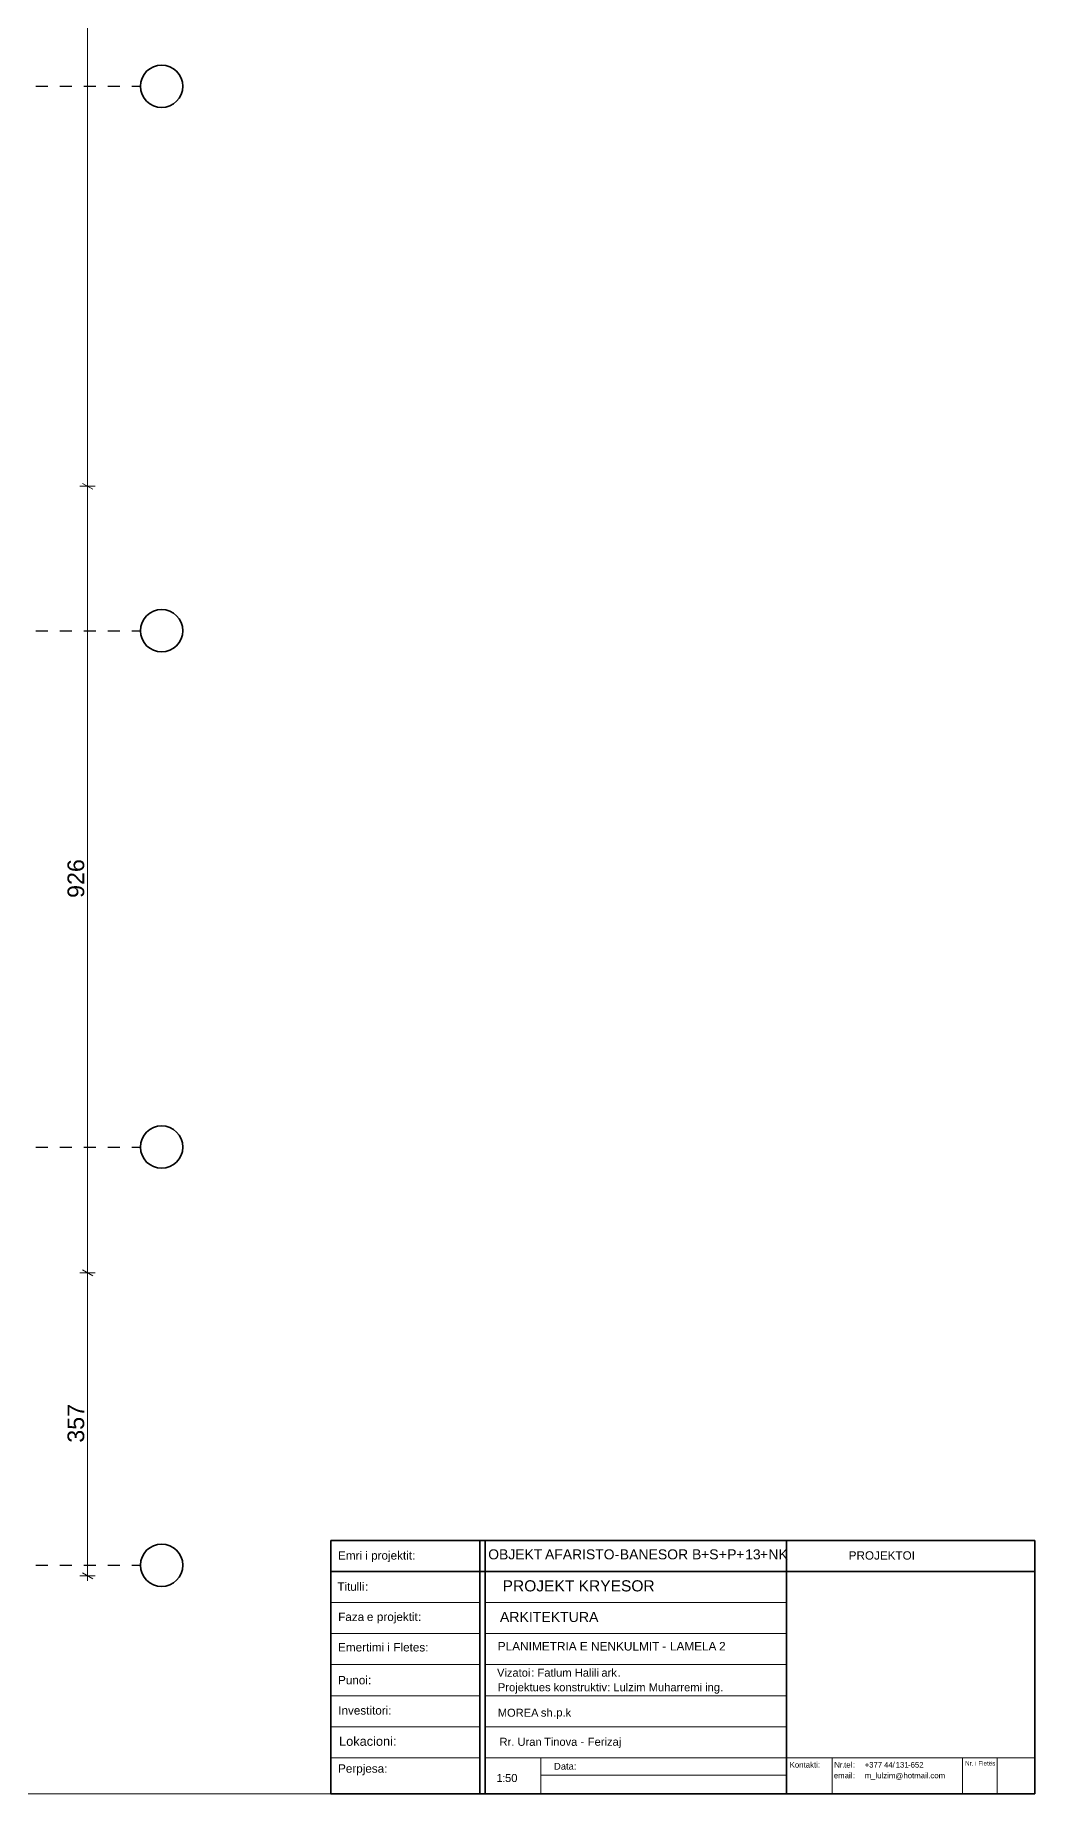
# Model space of a CAD drawing. Header units: centimetres. Extents: x -1830 to 3160, y -46 to 3310.
# Drawn here: x 1983 to 3160, y -46 to 2027 of the extents above; entities that cross this region are included whole.
import ezdxf

# ---------------------------------------------------------------- set-up
doc = ezdxf.new("R2010")
doc.units = ezdxf.units.CM
doc.layers.add('PDF_Dimensioning - General', color=7, linetype='Continuous')
doc.layers.add('PDF_Text', color=7, linetype='Continuous')
doc.layers.add('PDF_Geometry', color=7, linetype='Continuous', true_color=0x6a6a6a)
doc.layers.add('PDF_Structural - Shear', color=7, linetype='Continuous', true_color=0xdf0000)
doc.styles.add('PDF Arial', font='')
doc.styles.get('PDF Arial').set_extended_font_data('Arial')

msp = doc.modelspace()

# ---------------------------------------------------------------- linework, layer by layer
at = {"layer": 'PDF_Dimensioning - General', "lineweight": 13}
for points in [[(2044.4, 1495.3), (2044.4, 3309.7)], [(2053.5, 1495.3), (2035.4, 1495.3)], [(2038.4, 1498.7), (2050.5, 1491.8)], [(2044.4, 568.5), (2044.4, 1495.3)], [(2053.5, 568.5), (2035.4, 568.5)], [(2038.4, 572), (2050.5, 565)], [(2044.4, 211.3), (2044.4, 568.5)], [(2053.5, 211.3), (2035.4, 211.3)], [(2038.4, 214.7), (2050.5, 207.8)], [(2044.4, 205.4), (2044.4, 211.3)]]:
    msp.add_lwpolyline(points, dxfattribs=at)
at = {"layer": 'PDF_Geometry', "color": 7, "lineweight": 35}
for points in [[(2331.1, 253), (2331.1, -45.5)], [(3159.9, 253), (2331.1, 253)], [(2506.6, 253), (2506.6, -45.5)], [(2512.5, 253), (2512.5, -45.5)], [(2867.6, 253), (2867.6, -45.5)], [(3159.9, -45.5), (3159.9, 253)], [(3159.9, 216.4), (2331.1, 216.4)], [(2331.1, -45.5), (3159.9, -45.5)]]:
    msp.add_lwpolyline(points, dxfattribs=at)
at = {"layer": 'PDF_Geometry', "color": 7, "lineweight": 13}
for points in [[(3159.9, -45.5), (3159.9, 216.4)], [(2506.6, 179.8), (2331.1, 179.8)], [(2867.6, 179.8), (2512.5, 179.8)], [(2506.6, 143.3), (2331.1, 143.3)], [(2867.6, 143.3), (2512.5, 143.3)], [(2506.6, 106.7), (2331.1, 106.7)], [(2867.6, 106.7), (2512.5, 106.7)], [(2506.6, 70.1), (2331.1, 70.1)], [(2867.6, 70.1), (2512.5, 70.1)], [(2506.6, 33.6), (2331.1, 33.6)], [(2867.6, 33.6), (2512.5, 33.6)], [(2506.6, -3), (2331.1, -3)], [(3159.9, -3), (2512.5, -3)], [(2578.3, -45.5), (2578.3, -3)], [(2921.5, -3), (2921.5, -45.5)], [(3075, -3), (3075, -45.5)], [(3115.8, -3), (3115.8, -45.5)], [(2867.6, -23.6), (2578.3, -23.6)], [(698.1, -45.5), (3159.9, -45.5)]]:
    msp.add_lwpolyline(points, dxfattribs=at)
at = {"layer": 'PDF_Structural - Shear', "lineweight": 25}
for points in [[(1983.7, 1966.6), (1997.8, 1966.6)], [(2012, 1966.6), (2026.1, 1966.6)], [(2040.2, 1966.6), (2054.3, 1966.6)], [(2068.4, 1966.6), (2082.6, 1966.6)], [(2096.7, 1966.6), (2106.7, 1966.6)], [(1983.7, 1325.1), (1997.8, 1325.1)], [(2012, 1325.1), (2026.1, 1325.1)], [(2040.2, 1325.1), (2054.3, 1325.1)], [(2068.4, 1325.1), (2082.6, 1325.1)], [(2096.7, 1325.1), (2106.7, 1325.1)], [(1983.7, 716.6), (1997.8, 716.6)], [(2012, 716.6), (2026.1, 716.6)], [(2040.2, 716.6), (2054.3, 716.6)], [(2068.4, 716.6), (2082.6, 716.6)], [(2096.7, 716.6), (2106.7, 716.6)], [(1983.7, 223.8), (1997.8, 223.8)], [(2012, 223.8), (2026.1, 223.8)], [(2040.2, 223.8), (2054.3, 223.8)], [(2068.4, 223.8), (2082.6, 223.8)], [(2096.7, 223.8), (2106.7, 223.8)]]:
    msp.add_lwpolyline(points, dxfattribs=at)
at = {"layer": 'PDF_Structural - Shear', "color": 7, "lineweight": 35}
for centre in [(2131.7, 1325.1), (2131.7, 223.8)]:
    msp.add_circle(centre, 25, dxfattribs=at)
for centre, major_axis, ratio in [((2131.7, 1966.6), (0, -25), 0.999869), ((2131.7, 716.6), (0, 25), 0.999852)]:
    msp.add_ellipse(centre, major_axis=major_axis, ratio=ratio, dxfattribs=at)

# ---------------------------------------------------------------- texts
at = {"layer": 'PDF_Dimensioning - General', "char_height": 19.649, "attachment_point": 7, "rotation": 90, "style": 'PDF Arial'}
for s, insert in [('\\W0.997370;926', (2040.8, 1010.2)), ('\\W0.998275;357', (2040.8, 368.2))]:
    msp.add_mtext(s, dxfattribs=dict(at, insert=insert))
at = {"layer": 'PDF_Text', "attachment_point": 7, "style": 'PDF Arial'}
for s, insert, char_height in [('\\W0.999291;Emri', (2339.5, 230.4), 9.859), ('\\W1.001009;i', (2371.5, 230.4), 9.859), ('\\W0.998783;projektit', (2378.4, 227.5), 9.859), ('\\W0.996394;:', (2426.8, 230.4), 9.859), ('\\W0.993908;OBJEKT', (2516.3, 230.6), 11.789), ('\\W0.993809;AFARISTO', (2583.2, 230.6), 11.789), ('\\W1.000575;-', (2665.1, 230.8), 11.789), ('\\W1.000346;BANESOR', (2671.2, 230.6), 11.789), ('\\W0.999250;B', (2756.3, 230.8), 11.789), ('\\W1.001488;+', (2767, 230.8), 11.789), ('\\W1.003003;S', (2776.5, 230.6), 11.789), ('\\W1.001488;+', (2787.7, 230.8), 11.789), ('\\W1.001260;P', (2797.7, 230.8), 11.789), ('\\W1.001488;+', (2808.3, 230.8), 11.789), ('\\W0.998309;13', (2818.8, 230.6), 11.789), ('\\W1.001488;+', (2836.2, 230.8), 11.789), ('\\W0.999995;NK', (2846.2, 230.8), 11.789), ('\\W0.999441;PROJEKTOI', (2940.8, 230.3), 9.859), ('\\W0.985533;Titulli', (2338.8, 193.6), 9.859), ('\\W0.996394;:', (2371.3, 193.7), 9.859), ('\\W0.998404;PROJEKT', (2533.2, 192.8), 13.145), ('\\W0.996752;KRYESOR', (2622.8, 192.8), 13.145), ('\\W0.999243;Faza', (2339.6, 158), 9.859), ('\\W1.001205;e', (2373.4, 158), 9.859), ('\\W0.998616;projektit', (2385.2, 155.2), 9.859), ('\\W1.002571;ARKITEKTURA', (2530.1, 156.8), 11.83), ('\\W0.996394;:', (2433.7, 158.1), 9.859), ('\\W0.999615;Emertimi', (2339.5, 122.1), 9.859), ('\\W1.001009;i', (2397.5, 122.2), 9.859), ('\\W0.999377;Fletes', (2404.6, 122.1), 9.859), ('\\W0.996394;:', (2442.2, 122.2), 9.859), ('\\W0.995977;PLANIMETRIA', (2527.5, 123.4), 10.021), ('\\W0.999876;E', (2624.1, 123.4), 10.021), ('\\W0.996126;NENKULMIT', (2637.3, 123.2), 10.021), ('\\W1.000575;-', (2721.2, 123.4), 10.021), ('\\W0.987954;LAMELA', (2730.4, 123.4), 10.021), ('\\W1.001521;2', (2788.1, 123.4), 10.021), ('\\W0.997392;Punoi', (2339.5, 83.4), 9.859), ('\\W0.996394;:', (2374.8, 83.6), 9.859), ('\\W0.992635;Vizatoi', (2526.7, 92.4), 9.431), ('\\W0.999229;Projektues', (2527.6, 72.5), 9.431), ('\\W0.996394;:', (2567, 92.6), 9.431), ('\\W0.998332;Fatlum', (2574.3, 92.4), 9.431), ('\\W0.999074;konstruktiv', (2593.3, 75.2), 9.431), ('\\W0.997309;Halili', (2618.2, 92.4), 9.431), ('\\W0.998599;ark', (2649.6, 92.4), 9.431), ('\\W0.997326;Lulzim', (2663.6, 75.2), 9.431), ('\\W0.996394;.', (2668.6, 92.6), 9.431), ('\\W0.998080;Muharremi', (2705.3, 75.2), 9.431), ('\\W0.998403;ing', (2771.7, 72.5), 9.431), ('\\W0.996394;:', (2656.5, 75.3), 9.431), ('\\W0.996394;.', (2789.5, 75.3), 9.431), ('\\W0.999447;Investitori', (2339.7, 47.7), 9.859), ('\\W0.996394;:', (2398.6, 47.8), 9.859), ('\\W0.991795;MOREA', (2527.6, 45.2), 9.431), ('\\W0.993333;sh', (2578.3, 45.3), 9.431), ('\\W0.996394;.', (2593, 45.4), 9.431), ('\\W1.003641;p', (2596.4, 42.8), 9.431), ('\\W0.996394;.', (2604, 45.4), 9.431), ('\\W1.001592;k', (2607.4, 45.4), 9.431), ('\\W0.996929;Lokacioni', (2340.7, 10.9), 10.77), ('\\W0.992762;Tinova', (2582, 10.9), 9.431), ('\\W0.998775;Ferizaj', (2633.5, 8.3), 9.431), ('\\W0.996394;:', (2404.2, 11.1), 10.77), ('\\W0.999969;Rr', (2529.6, 11.1), 9.431), ('\\W0.996394;.', (2543.6, 11.1), 9.431), ('\\W0.993846;Uran', (2550.8, 10.9), 9.431), ('\\W1.000575;-', (2624.8, 11.1), 9.431), ('\\W0.997844;Perpjesa', (2339.5, -23.6), 9.859), ('\\W0.996394;:', (2393.9, -20.7), 9.859), ('\\W0.998663;Data', (2593.8, -17.1), 7.887), ('\\W0.996394;:', (2617.2, -17), 7.887), ('\\W0.999116;Kontakti', (2871.3, -14.7), 6.572), ('\\W0.996394;:', (2904.6, -14.6), 6.572), ('\\W0.997539;email', (2923.3, -27.3), 6.572), ('\\W0.999052;Nr', (2923.7, -14.6), 6.572), ('\\W0.996394;.', (2933.5, -14.6), 6.572), ('\\W0.998163;tel', (2935.4, -14.7), 6.572), ('\\W0.996394;:', (2945.7, -14.6), 6.572), ('\\W1.001488;+', (2959.6, -14.6), 6.572), ('\\W0.998275;377', (2964.9, -14.7), 6.572), ('\\W0.997273;lulzim', (2972.4, -27.3), 6.572), ('\\W0.998421;44', (2982.5, -14.6), 6.572), ('\\W0.995136;/', (2992.5, -14.7), 6.572), ('\\W0.997418;131', (2996.1, -14.7), 6.572), ('\\W0.998160;hotmail', (3005.2, -27.3), 6.572), ('\\W1.000575;-', (3010.6, -14.6), 6.572), ('\\W0.997621;652', (3013.7, -14.7), 6.572), ('\\W0.999052;Nr', (3077.9, -12.2), 5.258), ('\\W0.996394;.', (3085.8, -12.2), 5.258), ('\\W1.001009;i', (3089.7, -12.2), 5.258), ('\\W0.999414;Fletës', (3093.5, -12.3), 5.258), ('\\W1.002803;1', (2526, -31.6), 9.431), ('\\W0.996394;:', (2533, -31.6), 9.431), ('\\W0.998922;50', (2536.1, -31.7), 9.431), ('\\W0.996394;:', (2945.7, -27.2), 6.572), ('\\W1.000270;m', (2959.7, -27.2), 6.572), ('\\W1.029660;_', (2966.7, -29.1), 6.572), ('\\W1.001001;@', (2995.7, -29.2), 6.572), ('\\W0.996394;.', (3034.9, -27.2), 6.572), ('\\W0.999015;com', (3037, -27.3), 6.572)]:
    msp.add_mtext(s, dxfattribs=dict(at, insert=insert, char_height=char_height))

doc.saveas('drawing.dxf')
